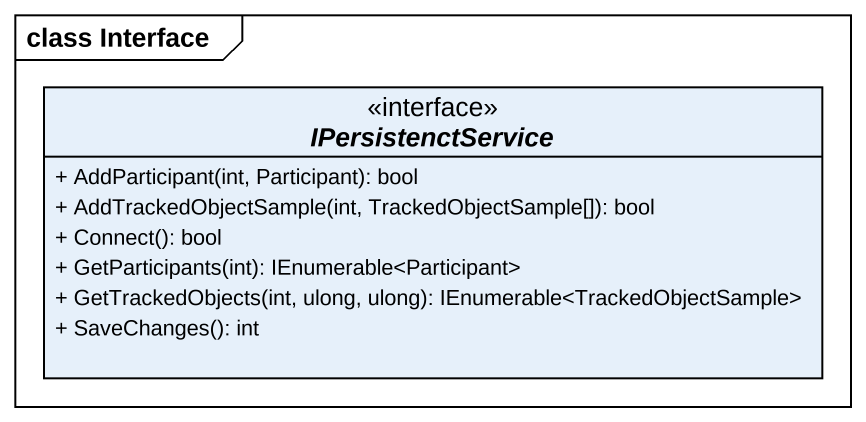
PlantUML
@startuml
mainframe class Interface
hide circle
hide empty members
skinparam classAttributeIconSize 0
interface IPersistenctService {
  + AddParticipant(int, Participant): bool
  + AddTrackedObjectSample(int, TrackedObjectSample[]): bool
  + Connect(): bool
  + GetParticipants(int): IEnumerable<Participant>
  + GetTrackedObjects(int, ulong, ulong): IEnumerable<TrackedObjectSample>
  + SaveChanges(): int
}
@enduml
